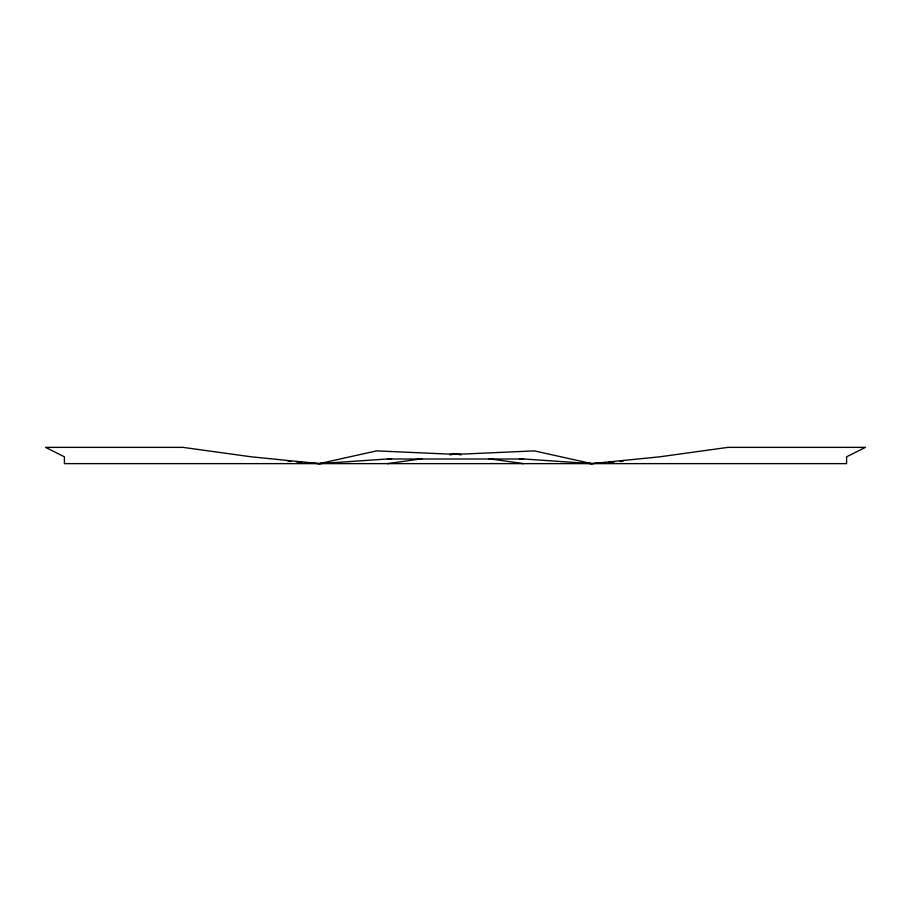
<?xml version="1.0" encoding="UTF-8"?>
<svg xmlns="http://www.w3.org/2000/svg" width="911" height="911" viewBox="0 0 911 911"><rect width="100%" height="100%" fill="white"/><g stroke="black" fill="none" stroke-linecap="round" stroke-linejoin="round"><path stroke-width="1.37" d="M305.06 462.549L319.249 463.631L376.664 450.877L455.5 454.395L534.336 450.877L591.751 463.631L605.94 462.549M387.38 463.631L422.135 458.723M449.943 454.805L455.5 454.02L461.182 454.441M519.372 458.7L591.751 463.631L659.871 456.798L728.003 447.369L865.45 447.369L846.604 456.798L846.604 463.631L64.396 463.631L64.396 456.798L45.55 447.369L182.997 447.369L251.129 456.798L319.249 463.631L326.206 462.879M608.776 462.332L614.458 461.9M620.14 461.478L622.976 461.262M319.249 463.631L391.628 458.7M449.818 454.441L455.5 454.02L461.057 454.805M387.38 459.007L523.62 459.007M288.024 461.262L290.86 461.478M296.542 461.9L302.224 462.332M584.794 462.879L591.751 463.631M488.865 458.723L523.62 463.631"/></g></svg>
